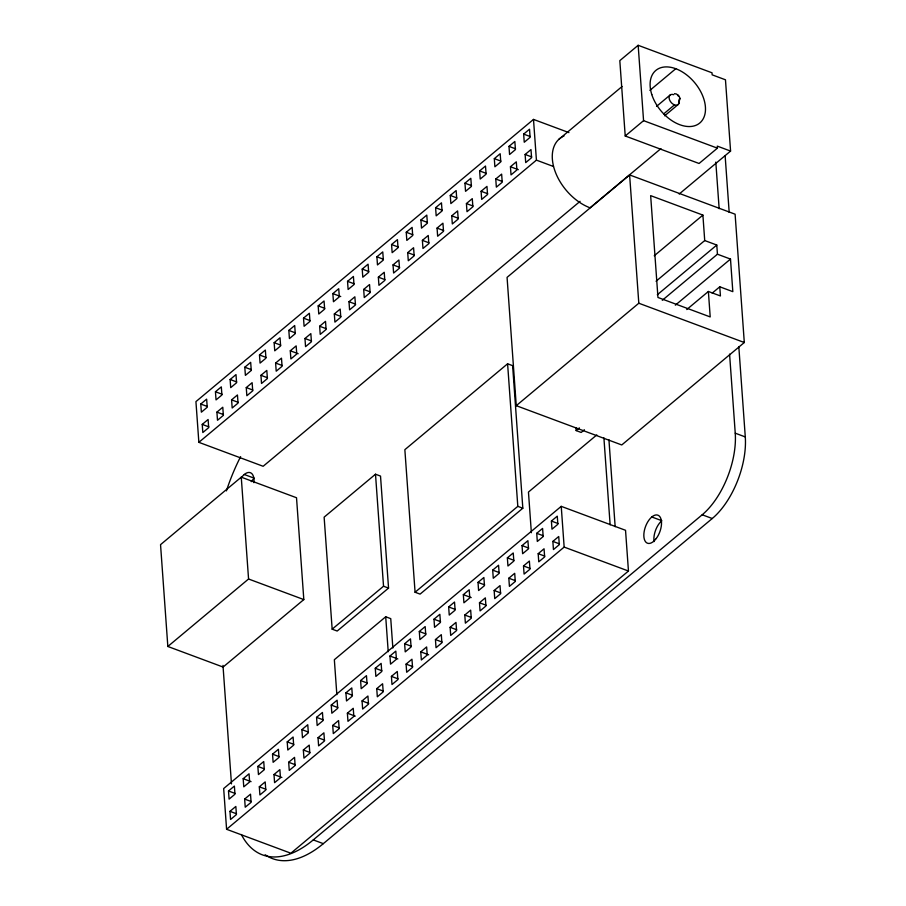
<?xml version="1.0" encoding="UTF-8"?>
<svg xmlns="http://www.w3.org/2000/svg" width="906" height="906" viewBox="0 0 906 906"><rect width="100%" height="100%" fill="white"/><g stroke="black" fill="none" stroke-linecap="round" stroke-linejoin="round"><path stroke-width="1.36" d="M679.149 102.367L679.727 97.973L679.16 96.161L676.454 94.02L674.472 93.658M679.443 100.056L679.727 97.973L678.843 103.612M568.923 132.604L533.498 119.411L195.934 401.607L198.856 442.332L263.148 466.284L580.089 201.325M200.77 404.031L206.647 399.127L207.225 407.27L201.359 412.185L200.77 404.031L207.338 406.477M215.447 391.766L221.324 386.862L221.902 395.005L216.036 399.908L215.447 391.766L222.015 394.212M230.124 379.501L236.002 374.586L236.579 382.74L230.713 387.643L230.124 379.501L236.693 381.936M244.801 367.224L250.679 362.321L251.256 370.463L245.39 375.378L244.801 367.224L251.37 369.671M259.478 354.959L265.356 350.044L265.934 358.198L260.067 363.102L259.478 354.959L266.036 357.406M274.156 342.683L280.022 337.779L280.611 345.922L274.745 350.837L274.156 342.683L280.713 345.129M288.833 330.418L294.699 325.514L295.288 333.657L289.422 338.561L288.833 330.418L295.39 332.864M303.51 318.153L309.376 313.238L309.965 321.392L304.099 326.296L303.51 318.153L310.067 320.588M318.187 305.877L324.054 300.973L324.642 309.116L318.776 314.031L318.187 305.877L324.744 308.323M332.864 293.612L338.731 288.697L339.32 296.851L333.453 301.755L332.864 293.612L340.735 296.545M347.542 281.336L353.408 276.432L353.997 284.575L348.119 289.49L347.542 281.336L354.099 283.782M362.219 269.071L368.085 264.167L368.674 272.31L362.796 277.213L362.219 269.071L368.776 271.517M376.896 256.806L382.762 251.891L383.351 260.045L377.474 264.948L376.896 256.806L383.453 259.241M391.573 244.529L397.44 239.626L398.028 247.768L392.151 252.683L391.573 244.529L398.13 246.976M406.25 232.264L412.117 227.361L412.706 235.503L406.828 240.407L406.25 232.264L412.808 234.711M420.928 219.988L426.794 215.084L427.383 223.227L421.505 228.142L420.928 219.988L427.485 222.434M435.605 207.723L441.471 202.819L442.06 210.962L436.182 215.866L435.605 207.723L442.162 210.169M450.282 195.458L456.148 190.543L456.737 198.697L450.86 203.601L450.282 195.458L456.839 197.893M464.959 183.182L470.826 178.278L471.414 186.421L465.537 191.336L464.959 183.182L471.516 185.628M479.636 170.917L485.503 166.013L486.092 174.156L480.214 179.06L479.636 170.917L486.194 173.363M494.314 158.652L500.18 153.737L500.769 161.88L494.891 166.795L494.314 158.652L500.871 161.087M508.991 146.376L514.857 141.472L515.435 149.615L509.568 154.518L508.991 146.376L515.548 148.822M523.657 134.111L529.534 129.196L530.112 137.35L524.246 142.253L523.657 134.111L530.225 136.546M638.164 45.3L619.817 60.634L625.219 135.991L699.07 163.488L717.416 148.154L717.269 146.115L730.576 151.076L725.468 79.796L712.161 74.836L712.014 72.797L638.164 45.3L643.566 120.657L625.219 135.991M202.231 424.404L208.108 419.489L208.686 427.643L202.819 432.547L202.231 424.404L208.799 426.839M216.908 412.128L222.785 407.224L223.363 415.367L217.497 420.282L216.908 412.128L223.465 414.574M231.585 399.863L237.451 394.959L238.04 403.102L232.174 408.006L231.585 399.863L238.142 402.309M246.262 387.587L252.128 382.683L252.717 390.826L246.851 395.741L246.262 387.587L252.819 390.033M260.939 375.322L266.806 370.418L267.395 378.561L261.528 383.465L260.939 375.322L267.497 377.768M275.617 363.057L281.483 358.142L282.072 366.296L276.205 371.2L275.617 363.057L282.174 365.492M290.294 350.781L296.16 345.877L296.749 354.02L290.883 358.935L290.294 350.781L298.165 353.714M304.971 338.516L310.837 333.612L311.426 341.755L305.549 346.658L304.971 338.516L311.528 340.962M319.648 326.251L325.514 321.336L326.103 329.478L320.226 334.393L319.648 326.251L326.205 328.685M334.325 313.974L340.192 309.071L340.781 317.213L334.903 322.117L334.325 313.974L340.882 316.421M349.003 301.709L354.869 296.794L355.458 304.948L349.58 309.852L349.003 301.709L355.56 304.144M363.68 289.433L369.546 284.529L370.135 292.672L364.257 297.587L363.68 289.433L370.237 291.879M378.357 277.168L384.223 272.264L384.812 280.407L378.935 285.311L378.357 277.168L384.914 279.614M393.034 264.903L398.9 259.988L399.489 268.142L393.612 273.046L393.034 264.903L399.591 267.338M407.711 252.627L413.578 247.723L414.167 255.866L408.289 260.769L407.711 252.627L414.269 255.073M422.389 240.362L428.255 235.447L428.844 243.601L422.966 248.504L422.389 240.362L428.946 242.808M437.066 228.086L442.932 223.182L443.521 231.324L437.643 236.239L437.066 228.086L443.623 230.532M451.743 215.821L457.609 210.917L458.198 219.059L452.32 223.963L451.743 215.821L458.3 218.267M466.42 203.556L472.286 198.641L472.864 206.794L466.998 211.698L466.42 203.556L472.977 205.99M481.097 191.279L486.964 186.376L487.541 194.518L481.675 199.422L481.097 191.279L487.655 193.725M495.763 179.014L501.641 174.099L502.218 182.253L496.352 187.157L495.763 179.014L502.332 181.46M510.44 166.738L516.318 161.834L516.896 169.977L511.029 174.892L510.44 166.738L518.323 169.671M525.118 154.473L530.995 149.569L531.573 157.712L525.707 162.616L525.118 154.473L531.686 156.919M558.73 139.456L622.06 86.512M198.856 442.332L536.42 160.136L533.498 119.411M649.885 90.374L675.785 68.72M656.578 106.353L670.304 94.87M663.758 113.85L674.483 104.881M664.642 115.809L678.379 104.326M241.256 477.168L160.543 544.653L167.837 646.476L223.091 667.054L303.816 599.579L296.522 497.745L241.256 477.168L248.561 579.002L167.837 646.476M660.927 148.607L590.078 207.825A43.624 27.961 50.1 0 1 555.072 171.302A43.624 27.961 50.1 0 1 564.019 135.968M629.613 174.926L507.066 277.372L516.261 405.673L621.754 444.959L744.302 342.513L735.106 214.201L629.613 174.926L638.809 303.227L516.261 405.673M679.194 194.031L730.576 151.076M375.503 474.212L324.133 517.156L332.162 629.172L337.191 631.04L388.549 588.096L380.52 476.092L375.503 474.212L383.532 586.227L332.162 629.172M507.598 363.793L404.857 449.682L415.073 592.241L420.101 594.11L522.83 508.221L512.615 365.662L507.598 363.793L517.813 506.352L415.073 592.241M654.234 255.775L702.897 215.096L650.655 195.639L657.96 297.474L710.202 316.93L708.379 291.472L720.429 295.956L719.772 286.794L732.829 291.653L730.496 259.071L717.439 254.212L662.286 300.316M656.057 281.234L704.721 240.554L702.897 215.096M657.303 294.767L716.782 245.039L704.721 240.554M675.344 305.175L730.496 259.071M686.748 309.546L708.379 291.472M712.207 293.125L719.772 286.794M584.393 429.772L581.188 432.456L576.159 430.588L579.376 427.904M596.794 434.925L528.458 492.06L531.369 532.717M392.853 647.994L390.746 618.651L385.718 616.771L334.348 659.715L336.851 694.664M561.233 506.352L223.669 788.548L226.591 829.284L290.883 853.226L628.458 571.029L625.536 530.293L561.233 506.352L564.155 547.088L226.591 829.284M228.505 790.983L234.382 786.068L234.96 794.222L229.093 799.126L228.505 790.983L235.073 793.418M243.182 778.707L249.059 773.803L249.637 781.946L243.771 786.861L243.182 778.707L251.064 781.64M257.859 766.442L263.737 761.538L264.314 769.681L258.448 774.585L257.859 766.442L264.427 768.888M272.536 754.166L278.414 749.262L278.991 757.405L273.125 762.32L272.536 754.166L279.105 756.612M287.213 741.901L293.091 736.997L293.669 745.14L287.802 750.043L287.213 741.901L293.782 744.347M301.891 729.636L307.768 724.721L308.346 732.875L302.479 737.778L301.891 729.636L308.459 732.071M316.568 717.359L322.445 712.456L323.023 720.598L317.157 725.513L316.568 717.359L323.136 719.806M331.245 705.095L337.123 700.191L337.7 708.333L331.834 713.237L331.245 705.095L337.813 707.541M345.922 692.83L351.8 687.914L352.377 696.057L346.511 700.972L345.922 692.83L352.479 695.264M360.599 680.553L366.466 675.65L367.055 683.792L361.188 688.696L360.599 680.553L367.156 682.999M375.277 668.288L381.143 663.373L381.732 671.527L375.865 676.431L375.277 668.288L381.834 670.723M389.954 656.012L395.82 651.108L396.409 659.251L390.543 664.166L389.954 656.012L397.825 658.945M404.631 643.747L410.497 638.843L411.086 646.986L405.22 651.89L404.631 643.747L411.188 646.193M419.308 631.482L425.174 626.567L425.763 634.721L419.897 639.625L419.308 631.482L425.865 633.917M433.985 619.206L439.852 614.302L440.441 622.445L434.563 627.348L433.985 619.206L440.543 621.652M448.663 606.941L454.529 602.026L455.118 610.18L449.24 615.083L448.663 606.941L455.22 609.387M463.34 594.664L469.206 589.761L469.795 597.903L463.917 602.818L463.34 594.664L471.211 597.598M478.017 582.399L483.883 577.496L484.472 585.638L478.595 590.542L478.017 582.399L484.574 584.846M492.694 570.134L498.56 565.219L499.149 573.373L493.272 578.277L492.694 570.134L499.251 572.569M507.371 557.858L513.238 552.954L513.827 561.097L507.949 566.012L507.371 557.858L513.928 560.304M522.049 545.593L527.915 540.678L528.504 548.832L522.626 553.736L522.049 545.593L528.606 548.039M536.726 533.317L542.592 528.413L543.181 536.556L537.303 541.471L536.726 533.317L543.283 535.763M551.403 521.052L557.269 516.148L557.858 524.291L551.981 529.195L551.403 521.052L557.96 523.498M229.965 811.346L235.843 806.442L236.421 814.585L230.554 819.488L229.965 811.346L236.534 813.792M244.643 799.081L250.52 794.166L251.098 802.32L245.232 807.223L244.643 799.081L251.211 801.516M259.32 786.804L265.198 781.901L265.775 790.043L259.909 794.947L259.32 786.804L265.888 789.251M273.997 774.539L279.875 769.624L280.452 777.778L274.586 782.682L273.997 774.539L281.868 777.473M288.674 762.263L294.552 757.359L295.13 765.502L289.263 770.417L288.674 762.263L295.243 764.709M303.351 749.998L309.229 745.094L309.807 753.237L303.94 758.141L303.351 749.998L309.909 752.444M318.029 737.733L323.895 732.818L324.484 740.972L318.618 745.876L318.029 737.733L324.586 740.168M332.706 725.457L338.572 720.553L339.161 728.696L333.295 733.611L332.706 725.457L339.263 727.903M347.383 713.192L353.249 708.277L353.838 716.431L347.972 721.335L347.383 713.192L355.254 716.125M362.06 700.916L367.927 696.012L368.515 704.155L362.649 709.07L362.06 700.916L368.617 703.362M376.737 688.651L382.604 683.747L383.193 691.89L377.326 696.793L376.737 688.651L383.295 691.097M391.415 676.386L397.281 671.471L397.87 679.625L391.992 684.528L391.415 676.386L397.972 678.821M406.092 664.109L411.958 659.206L412.547 667.348L406.669 672.263L406.092 664.109L412.649 666.556M420.769 651.844L426.635 646.929L427.224 655.083L421.347 659.987L420.769 651.844L428.64 654.778M435.446 639.568L441.313 634.664L441.901 642.807L436.024 647.722L435.446 639.568L442.003 642.014M450.123 627.303L455.99 622.399L456.579 630.542L450.701 635.446L450.123 627.303L456.681 629.749M464.801 615.038L470.667 610.123L471.256 618.277L465.378 623.181L464.801 615.038L471.358 617.473M479.478 602.762L485.344 597.858L485.933 606.001L480.055 610.916L479.478 602.762L486.035 605.208M494.155 590.497L500.021 585.593L500.61 593.736L494.733 598.64L494.155 590.497L500.712 592.943M508.832 578.221L514.699 573.317L515.288 581.459L509.41 586.375L508.832 578.221L515.389 580.667M523.509 565.956L529.376 561.052L529.965 569.195L524.087 574.098L523.509 565.956L530.067 568.402M538.187 553.691L544.053 548.776L544.642 556.93L538.764 561.833L538.187 553.691L544.744 556.125M552.864 541.414L558.73 536.511L559.308 544.653L553.441 549.568L552.864 541.414L559.421 543.86M241.358 834.517A124.632 63.556 -69.6 0 0 313.272 839.907L702.207 514.778A62.31 31.778 -69.6 0 0 735.242 433.181L729.579 354.121M265.152 854.743A124.632 63.556 -69.6 0 0 323.317 843.656L712.252 518.515A62.31 31.778 -69.6 0 0 745.287 436.93L738.809 346.568M643.566 120.657L717.416 148.154M536.42 160.136L553.475 166.489M638.809 303.227L744.302 342.513M735.242 433.181L745.287 436.93M702.207 514.778L712.252 518.515M651.799 516.975L661.844 520.712A14.96 7.622 -69.6 0 0 654.064 541.584M517.813 506.352L522.83 508.221M564.155 547.088L628.458 571.029M244.292 474.495L254.337 478.232A14.96 7.622 -69.6 0 0 251.256 481.664M383.532 586.227L388.549 588.096M248.561 579.002L303.816 599.579M313.272 839.907L323.317 843.656M677.824 94.904L678.254 96.093M725.151 155.957L729.194 212.434M715.808 162.106L719.149 208.697M716.782 245.039L717.439 254.212M608.934 439.761L615.163 526.692M603.906 437.892L610.134 524.812M575.967 427.847L576.159 430.588M385.718 616.771L388.221 651.72M222.978 665.4L231.472 783.917M679.07 101.098A6.229 3.998 50.1 0 1 674.857 105.005A6.229 3.998 50.1 0 1 669.115 98.108A6.229 3.998 50.1 0 1 673.758 94.7M241.2 477.926A14.96 7.622 -69.6 0 1 250.396 472.694A14.96 7.622 -69.6 0 1 253.906 482.683M226.409 490.882A124.632 63.556 -69.6 0 1 240.611 456.624M651.799 94.575A34.269 21.971 50.1 0 0 699.07 123.567A34.269 21.971 50.1 0 0 682.501 72.027A34.269 21.971 50.1 0 0 651.799 94.575M656.25 538.515A14.96 7.622 -69.6 0 0 657.903 515.174A14.96 7.622 -69.6 0 0 643.883 533.883A14.96 7.622 -69.6 0 0 656.25 538.515"/></g></svg>
